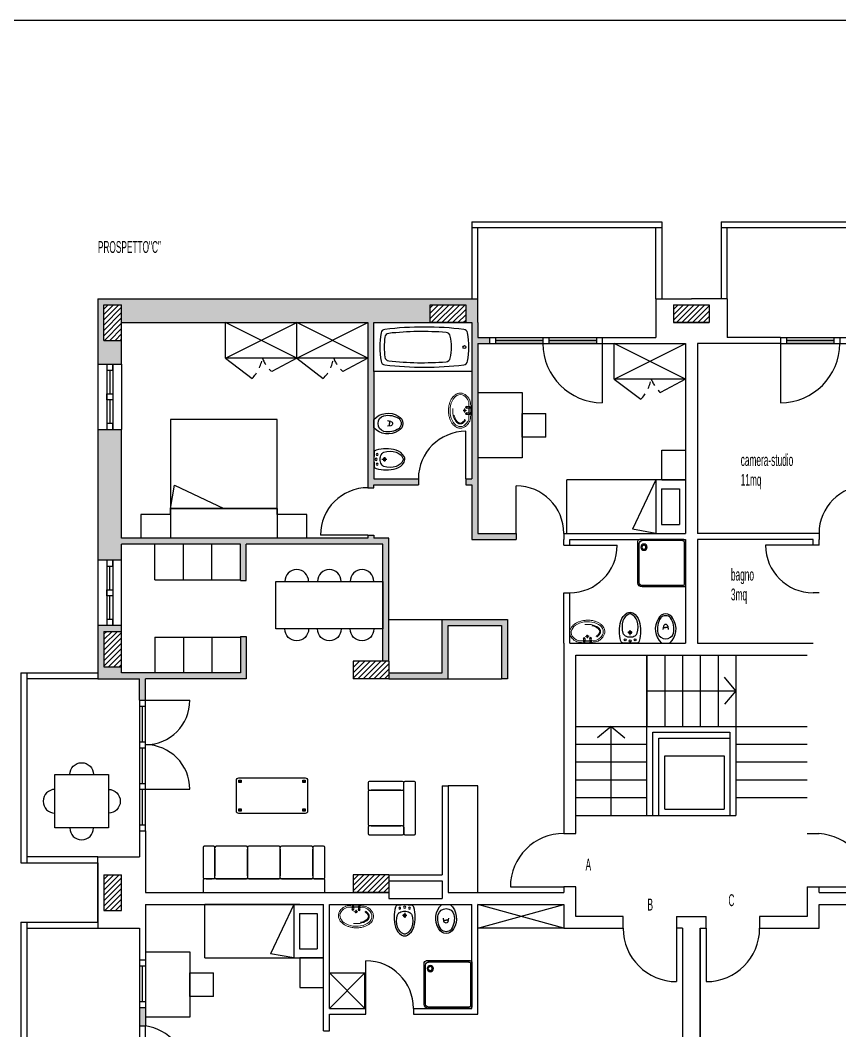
# Model space of a CAD drawing. Header units: millimetres. Extents: x 114 to 1075, y 58 to 426.
# Drawn here: x 169.17 to 182.98, y 98.73 to 115.75 of the extents above; entities that cross this region are included whole.
import ezdxf

# ---------------------------------------------------------------- set-up
doc = ezdxf.new("R2010")
doc.units = ezdxf.units.MM
doc.linetypes.add('ACAD_ISO02W100', pattern=[15, 12, -3])
doc.linetypes.add('HIDDEN', pattern=[0.375, 0.25, -0.125])
for name, color, linetype in [('ARREDO.', 2, 'Continuous'), ('ARREDO.-RefEdit0', 2, 'Continuous'), ('infissi', 7, 'Continuous'), ('pilastri', 1, 'Continuous'), ('PROGETTO', 7, 'Continuous'), ('prospetti', 7, 'Continuous')]:
    doc.layers.add(name, color=color, linetype=linetype)
doc.layers.add('MURI', color=7, linetype='Continuous', lineweight=30)
doc.styles.get("Standard").update_dxf_attribs({"font": 'arial.ttf', "width": 0.5})

# ---------------------------------------------------------------- blocks, each defined once
blk = doc.blocks.new('A$C07812850')
for p, q in [((0.203, 0.036), (0.259, 0.045)), ((0.228, 0.029), (0.228, 0)), ((0.203, -0.036), (0.259, -0.045)), ((0.228, -0.029), (0.228, 0))]:
    blk.add_line(p, q)
blk.add_lwpolyline([(0.079, -0.123, 0.368359), (0.49, -0.07), (0.49, 0), (0.49, 0.07, 0.368359), (0.079, 0.123, 0.296764), (0, 0, 0.296764)], format="xyb", close=True)
blk.add_lwpolyline([(0.079, -0.123, 0.368359), (0.49, -0.07), (0.49, 0), (0.49, 0.07, 0.368359), (0.079, 0.123, 0.296764), (0, 0, 0.296764)], format="xyb", close=True)
for centre, radius, start, end in [((0.145, 0.001), 0.115, 133.7667, 180.3337), ((0.254, -0.201), 0.341, 78.3056, 123.3656), ((0.214, -0.001), 0.0379, 106.0142, 179.0457), ((0.218, 0.029), 0.0102, 359.1504, 76.0256), ((0.282, 0.001), 0.138, 359.7229, 72.8727), ((0.145, -0.001), 0.115, 179.6663, 226.2333), ((0.254, 0.201), 0.341, 236.6344, 281.6944), ((0.214, 0.001), 0.0379, 180.9543, 253.9858), ((0.218, -0.029), 0.0102, 283.9744, 0.8496), ((0.282, -0.001), 0.138, 287.1273, 0.2771)]:
    blk.add_arc(centre, radius, start, end)
blk = doc.blocks.new('A$C06440E15')
at = {"lineweight": 5}
for p, q in [((0.203, 0.025), (0.163, 0.025)), ((0.265, 0.122), (0.332, 0.122)), ((0.298, 0.089), (0.298, 0.149)), ((0.4, 0.025), (0.428, 0.025))]:
    blk.add_line(p, q, dxfattribs=at)
for points in [[(0.147, 0.05), (0.233, 0.05)], [(0.24, 0.028), (0.233, 0.028), (0.233, 0.086), (0.235, 0.086)], [(0.255, 0.086), (0.259, 0.086), (0.259, 0.028), (0.253, 0.028)], [(0.259, 0.05), (0.338, 0.05)], [(0.345, 0.028), (0.338, 0.028), (0.338, 0.086), (0.34, 0.086)], [(0.36, 0.086), (0.364, 0.086), (0.364, 0.028), (0.358, 0.028)], [(0.364, 0.05), (0.444, 0.05)]]:
    blk.add_lwpolyline(points, dxfattribs=at)
for points in [[(0.24, 0.053), (0.253, 0.053), (0.253, 0.023), (0.24, 0.023)], [(0.345, 0.053), (0.358, 0.053), (0.358, 0.023), (0.345, 0.023)]]:
    blk.add_lwpolyline(points, close=True, dxfattribs=at)
for centre, radius in [((0.245, 0.089), 0.0108), ((0.298, 0.121), 0.0195), ((0.35, 0.089), 0.0108)]:
    blk.add_circle(centre, radius, dxfattribs=at)
for centre, radius, start, end in [((0.163, 0.126), 0.101, 243.3958, 270), ((0.302, 0.207), 0.207, 241.443, 298.557), ((0.246, 0.087), 0.0177, 317.1345, 225.2641), ((0.351, 0.087), 0.0177, 317.1345, 225.2641), ((0.428, 0.126), 0.101, 270, 296.6012)]:
    blk.add_arc(centre, radius, start, end, dxfattribs=at)
blk.add_ellipse((0.296, 0.195), major_axis=(-0.27, 0), ratio=0.641085, start_param=2.154405, end_param=7.270373, dxfattribs=at)
at = {"lineweight": 5, "extrusion": (0, -1e-16, -1)}
blk.add_ellipse((0.299, 0.017), major_axis=(-0.0526, 0), ratio=0.224043, dxfattribs=at)
at = {"lineweight": 5}
for points, knots in [([(0.473, 0.036), (0.475, 0.037), (0.477, 0.038), (0.496, 0.048), (0.512, 0.058), (0.536, 0.078), (0.545, 0.088), (0.562, 0.107), (0.569, 0.117), (0.578, 0.136), (0.582, 0.144), (0.587, 0.161), (0.589, 0.17), (0.591, 0.187), (0.591, 0.196), (0.59, 0.213), (0.589, 0.222), (0.584, 0.239), (0.581, 0.247), (0.574, 0.263), (0.569, 0.271), (0.559, 0.286), (0.553, 0.294), (0.54, 0.307), (0.533, 0.314), (0.51, 0.334), (0.492, 0.345), (0.456, 0.363), (0.439, 0.369), (0.404, 0.38), (0.386, 0.385), (0.348, 0.391), (0.329, 0.393), (0.29, 0.394), (0.271, 0.393), (0.233, 0.39), (0.214, 0.387), (0.177, 0.378), (0.16, 0.372), (0.126, 0.359), (0.111, 0.351), (0.082, 0.333), (0.068, 0.324), (0.047, 0.304), (0.039, 0.295), (0.025, 0.276), (0.019, 0.266), (0.01, 0.248), (0.007, 0.24), (0.003, 0.223), (0.001, 0.214), (0, 0.197), (0, 0.189), (0.002, 0.172), (0.003, 0.163), (0.008, 0.147), (0.012, 0.138), (0.02, 0.123), (0.024, 0.115), (0.035, 0.1), (0.041, 0.093), (0.054, 0.08), (0.061, 0.073), (0.083, 0.055), (0.1, 0.045), (0.118, 0.036)], [2.233946, 2.233946, 2.233946, 2.233946, 2.256118, 2.256118, 2.485463, 2.485463, 2.651256, 2.651256, 2.817049, 2.817049, 2.939754, 2.939754, 3.06246, 3.06246, 3.185165, 3.185165, 3.307871, 3.307871, 3.430576, 3.430576, 3.553282, 3.553282, 3.675987, 3.675987, 3.798693, 3.798693, 4.055849, 4.055849, 4.258192, 4.258192, 4.460534, 4.460534, 4.662877, 4.662877, 4.86522, 4.86522, 5.067563, 5.067563, 5.269906, 5.269906, 5.472249, 5.472249, 5.674592, 5.674592, 5.832606, 5.832606, 5.99062, 5.99062, 6.11149, 6.11149, 6.232361, 6.232361, 6.353231, 6.353231, 6.474101, 6.474101, 6.594971, 6.594971, 6.715842, 6.715842, 6.836712, 6.836712, 6.957582, 6.957582, 7.190813, 7.190813, 7.190813, 7.190813]), ([(0.33, 0.321), (0.326, 0.322), (0.323, 0.322), (0.307, 0.323), (0.294, 0.323), (0.269, 0.322), (0.257, 0.321), (0.232, 0.318), (0.221, 0.315), (0.198, 0.31), (0.187, 0.306), (0.166, 0.298), (0.156, 0.294), (0.137, 0.285), (0.129, 0.28), (0.114, 0.269), (0.107, 0.263), (0.097, 0.253), (0.093, 0.248), (0.086, 0.239), (0.083, 0.235), (0.078, 0.226), (0.076, 0.222), (0.073, 0.213), (0.072, 0.209), (0.071, 0.2), (0.071, 0.196), (0.071, 0.188), (0.072, 0.184), (0.074, 0.175), (0.075, 0.171), (0.079, 0.162), (0.081, 0.158), (0.087, 0.149), (0.091, 0.144), (0.099, 0.135), (0.103, 0.131), (0.113, 0.122), (0.119, 0.118), (0.128, 0.111), (0.132, 0.109), (0.136, 0.107)], [4.568564, 4.568564, 4.568564, 4.568564, 4.614838, 4.614838, 4.770312, 4.770312, 4.925787, 4.925787, 5.081261, 5.081261, 5.236736, 5.236736, 5.39221, 5.39221, 5.547685, 5.547685, 5.70316, 5.70316, 5.824954, 5.824954, 5.946748, 5.946748, 6.068542, 6.068542, 6.190337, 6.190337, 6.312131, 6.312131, 6.433925, 6.433925, 6.555719, 6.555719, 6.677514, 6.677514, 6.799308, 6.799308, 6.921102, 6.921102, 7.042896, 7.042896, 7.109827, 7.109827, 7.109827, 7.109827]), ([(0.217, 0.299), (0.216, 0.298), (0.214, 0.298), (0.203, 0.295), (0.193, 0.292), (0.175, 0.286), (0.167, 0.282), (0.153, 0.276), (0.147, 0.272), (0.137, 0.267), (0.133, 0.264), (0.126, 0.258), (0.122, 0.256), (0.114, 0.249), (0.11, 0.245), (0.103, 0.237), (0.101, 0.234), (0.096, 0.228), (0.094, 0.224), (0.091, 0.218), (0.09, 0.215), (0.088, 0.211), (0.088, 0.209), (0.087, 0.205), (0.087, 0.204), (0.086, 0.2), (0.086, 0.198), (0.086, 0.195), (0.086, 0.194), (0.086, 0.19), (0.086, 0.188), (0.087, 0.183), (0.088, 0.182), (0.089, 0.178), (0.09, 0.176), (0.092, 0.17), (0.094, 0.167), (0.098, 0.161), (0.1, 0.158), (0.104, 0.152), (0.107, 0.149), (0.113, 0.143), (0.116, 0.14), (0.123, 0.134), (0.127, 0.131), (0.136, 0.124), (0.142, 0.121), (0.149, 0.117), (0.15, 0.116), (0.151, 0.116)], [5.060674, 5.060674, 5.060674, 5.060674, 5.081456, 5.081456, 5.224699, 5.224699, 5.360745, 5.360745, 5.468504, 5.468504, 5.55379, 5.55379, 5.639077, 5.639077, 5.762652, 5.762652, 5.86456, 5.86456, 5.966467, 5.966467, 6.068374, 6.068374, 6.133144, 6.133144, 6.197913, 6.197913, 6.262683, 6.262683, 6.312162, 6.312162, 6.405308, 6.405308, 6.476407, 6.476407, 6.547506, 6.547506, 6.656966, 6.656966, 6.748953, 6.748953, 6.840941, 6.840941, 6.932929, 6.932929, 7.024917, 7.024917, 7.140489, 7.140489, 7.156981, 7.156981, 7.156981, 7.156981])]:
    blk.add_open_spline(points, degree=3, knots=knots, dxfattribs=at)
blk = doc.blocks.new('A$C32785CC1')
at = {"color": 7, "xscale": 1000, "yscale": 1000, "zscale": 1000, "rotation": 180}
blk.add_blockref('A$C06440E15', (288, 394), dxfattribs=at)
blk = doc.blocks.new('A$C3E70004C')
at = {"linetype": 'HIDDEN'}
for p, q in [((0.18, -0.038), (0.18, 0.035)), ((0.135, -0.003), (0.218, -0.003))]:
    blk.add_line(p, q, dxfattribs=at)
blk.add_lwpolyline([(0.51, 0.047, -0.14018), (0.521, 0, -0.143193), (0.51, -0.047, -0.19833), (0.373, -0.156, -0.131562), (0.037, -0.155, -0.292133), (0.003, -0.117, 0.024753), (0, 0, 0.024511), (0.003, 0.116, -0.292133), (0.037, 0.154, -0.13156), (0.373, 0.156, -0.19833)], format="xyb", close=True)
blk.add_lwpolyline([(0.51, 0.047, -0.14018), (0.521, 0, -0.143193), (0.51, -0.047, -0.19833), (0.373, -0.156, -0.131562), (0.037, -0.155, -0.292133), (0.003, -0.117, 0.024753), (0, 0, 0.024511), (0.003, 0.116, -0.292133), (0.037, 0.154, -0.13156), (0.373, 0.156, -0.19833)], format="xyb", close=True)
for centre, radius in [((0.039, -0.001), 0.018), ((0.056, 0.083), 0.016), ((0.18, -0.001), 0.023), ((0.056, -0.084), 0.016)]:
    blk.add_circle(centre, radius)
for centre, radius, start, end in [((0.266, 0.002), 0.161, 149.7902, 181.0409), ((0.194, 0.049), 0.075, 109.6061, 152.82), ((0.273, -0.242), 0.377, 73.9829, 106.0171), ((0.314, -0.067), 0.197, 26.5681, 71.5289), ((0.389, -0.007), 0.105, 3.5879, 15.2183), ((0.266, -0.004), 0.161, 178.9591, 210.2098), ((0.194, -0.05), 0.075, 207.18, 250.3939), ((0.273, 0.241), 0.377, 253.9829, 286.0171), ((0.314, 0.067), 0.197, 288.4711, 333.4319), ((0.389, 0.006), 0.105, 344.7817, 356.4121)]:
    blk.add_arc(centre, radius, start, end)
blk = doc.blocks.new('A$C3D2D55DD')
for p, q in [((0, 0.825), (1.65, 0.825)), ((0, 0), (0, 0.825)), ((1.65, 0.825), (1.65, 0)), ((1.65, 0), (0, 0))]:
    blk.add_line(p, q)
blk.add_circle((0.125, 0.412), 0.025)
for centre, radius, start, end in [((0.144, 0.637), 0.075, 97.4168, 169.587), ((0.8, -5.056), 5.806, 83.417, 96.583), ((1.456, 0.637), 0.075, 10.413, 82.5832), ((1.441, 0.412), 1.391, 170.13, 189.87), ((1.145, 0.412), 0.803, 166.6462, 193.3538), ((0.438, 0.585), 0.075, 94.6884, 170.2911), ((0.831, -4.611), 5.286, 83.8261, 94.3256), ((1.391, 0.57), 0.075, 7.5687, 83.308), ((0.103, 0.412), 1.372, 352.9953, 7.0047), ((0.159, 0.412), 1.391, 350.13, 9.87), ((0.144, 0.188), 0.075, 190.413, 262.5832), ((0.438, 0.24), 0.075, 189.7089, 265.3116), ((0.831, 5.436), 5.286, 265.6744, 276.1739), ((1.391, 0.255), 0.075, 276.692, 352.4313), ((1.456, 0.188), 0.075, 277.4168, 349.587), ((0.8, 5.881), 5.806, 263.417, 276.583)]:
    blk.add_arc(centre, radius, start, end)
blk = doc.blocks.new('A$C2663273E')
at = {"color": 7, "xscale": 999.9999999999997, "yscale": 999.9999999999997, "zscale": 999.9999999999997}
blk.add_blockref('A$C3D2D55DD', (-825, 0), dxfattribs=at)
blk = doc.blocks.new('A$Cc14486c3')
for points in [[(-0.474, 0, -1), (-0.074, 0)], [(-0.724, -0.25, 1), (-0.724, -0.65)], [(0.176, -0.25, -1), (0.176, -0.65)], [(-0.474, -0.9, 1), (-0.074, -0.9)]]:
    blk.add_lwpolyline(points, format="xyb")
blk.add_lwpolyline([(-0.724, -0.9), (-0.724, 0), (0.176, 0), (0.176, -0.9)], close=True)
blk = doc.blocks.new('A$Cdfb25192')
at = {"layer": 'ARREDO.-RefEdit0', "color": 2}
for p, q in [((0.371, 0), (-0.371, 0)), ((-0.371, 0), (-0.371, 0)), ((0.33, 0), (0.33, 0)), ((-0.401, -0.03), (-0.401, -0.73)), ((-0.379, -0.051), (-0.379, -0.734)), ((0.349, -0.021), (-0.349, -0.021)), ((0.379, -0.051), (0.379, -0.734)), ((0.401, -0.03), (0.401, -0.77)), ((-0.331, -0.78), (0.329, -0.78)), ((-0.331, -0.8), (0.369, -0.8))]:
    blk.add_line(p, q, dxfattribs=at)
for radius in [0.0527, 0.0335]:
    blk.add_circle((0.269, -0.7), radius, dxfattribs=at)
for centre, radius, start, end in [((-0.371, -0.03), 0.03, 89.8387, 180.9369), ((0.371, -0.03), 0.03, 359.0631, 90.1613), ((-0.349, -0.051), 0.03, 89.8387, 180.9369), ((0.349, -0.051), 0.03, 359.0631, 90.1613), ((-0.331, -0.73), 0.07, 180, 270), ((-0.332, -0.732), 0.0478, 177.3721, 271.0882), ((0.329, -0.73), 0.05, 270, 0), ((0.368, -0.768), 0.0325, 271.7833, 355.6914)]:
    blk.add_arc(centre, radius, start, end, dxfattribs=at)

msp = doc.modelspace()

# ---------------------------------------------------------------- hatches: boundary and pattern name
at = {"layer": 'MURI', "true_color": 0x939598, "transparency": 33554687}
h = msp.add_hatch(color=252, dxfattribs=at)
h.dxf.hatch_style = 1
h.paths.add_polyline_path([(171.275, 98.014), (171.175, 98.014), (171.175, 97.459), (170.875, 97.459), (170.875, 97.359), (171.7, 97.359), (173.275, 97.359), (173.275, 97.059), (173.875, 97.059), (174.375, 97.059), (174.375, 97.159), (174.375, 97.931), (174.275, 97.931), (174.275, 97.159), (173.375, 97.159), (173.375, 97.459), (171.275, 97.459)])
h.paths.add_polyline_path([(171.275, 99.126), (171.175, 99.126), (171.175, 98.813), (171.275, 98.813)])
h.paths.add_polyline_path([(176.075, 110.959), (176.675, 110.959), (176.675, 110.659), (176.775, 110.659), (176.875, 110.659), (176.875, 111.059), (170.475, 111.059), (170.475, 109.959), (170.875, 109.959), (170.875, 110.359), (170.575, 110.359), (170.575, 110.959), (170.875, 110.959), (170.875, 110.659), (175.025, 110.659), (175.025, 107.929), (175.025, 107.879), (175.125, 107.879), (175.125, 107.929), (175.875, 107.929), (175.875, 108.029), (175.125, 108.029), (175.125, 109.834), (175.125, 110.659), (176.075, 110.659)])
h.paths.add_polyline_path([(176.875, 110.309), (177.075, 110.309), (177.075, 110.409), (176.875, 110.409), (176.775, 110.409), (176.775, 109.834), (176.774, 109.202, -0.04834), (176.774, 109.162), (176.774, 108.029), (176.675, 108.029), (176.675, 107.929), (176.774, 107.929), (176.774, 107.009), (177.525, 107.009), (177.525, 107.109), (176.875, 107.109)])
h = msp.add_hatch(color=252, dxfattribs=at)
h.dxf.hatch_style = 1
h.paths.add_polyline_path([(176.875, 110.659), (176.775, 110.659), (176.775, 110.409), (176.875, 110.409)])
h = msp.add_hatch(color=252, dxfattribs=at)
h.dxf.hatch_style = 1
h.paths.add_polyline_path([(170.875, 108.859), (170.475, 108.859), (170.475, 106.659), (170.875, 106.659), (170.875, 106.929), (172.875, 106.929), (172.875, 106.314), (172.975, 106.314), (172.975, 106.929), (175.275, 106.929), (175.275, 104.959), (175.375, 104.959), (175.375, 107.029), (175.125, 107.029), (175.125, 107.079), (175.025, 107.079), (175.025, 107.029), (170.875, 107.029), (170.875, 107.159)])
h.paths.add_polyline_path([(172.975, 105.374), (172.875, 105.374), (172.875, 104.759), (170.875, 104.759), (170.875, 104.859), (170.575, 104.859), (170.575, 105.459), (170.875, 105.459), (170.875, 105.559), (170.475, 105.559), (170.475, 104.659), (171.175, 104.659), (171.175, 104.298), (171.275, 104.298), (171.275, 104.659), (172.975, 104.659)])
h.paths.add_polyline_path([(176.375, 105.559), (177.275, 105.559), (177.275, 104.659), (177.375, 104.659), (177.375, 105.659), (176.275, 105.659), (176.275, 104.759), (175.375, 104.759), (175.375, 104.659), (176.375, 104.659)])
at = {"layer": 'pilastri', "transparency": 33554687}
h = msp.add_hatch(dxfattribs=at)
h.set_pattern_fill('ANSI31', color=1, scale=0.02, angle=360)
h.set_pattern_definition([(45, (-2788.73739, -1652.34376), (-0.0449012806, 0.0449012806), [])])
h.paths.add_polyline_path([(176.075, 110.959), (176.075, 110.659), (176.675, 110.659), (176.675, 110.959)])
h.paths.add_polyline_path([(170.575, 110.359), (170.875, 110.359), (170.875, 110.959), (170.575, 110.959)])
h.paths.add_polyline_path([(180.175, 110.959), (180.175, 110.659), (180.775, 110.659), (180.775, 110.959)])
h.paths.add_polyline_path([(184.275, 110.659), (184.875, 110.659), (184.875, 110.959), (184.275, 110.959)])
h.paths.add_polyline_path([(170.575, 104.859), (170.875, 104.859), (170.875, 105.459), (170.575, 105.459)])
h.paths.add_polyline_path([(175.375, 104.659), (175.375, 104.959), (174.775, 104.959), (174.775, 104.659)])
h.paths.add_polyline_path([(190.075, 110.359), (190.375, 110.359), (190.375, 110.959), (190.075, 110.959)])
h.paths.add_polyline_path([(190.375, 105.459), (190.075, 105.459), (190.075, 104.859), (190.375, 104.859)])
h.paths.add_polyline_path([(185.475, 104.959), (185.475, 104.659), (186.075, 104.659), (186.075, 104.959)])
h.paths.add_polyline_path([(170.875, 101.359), (170.575, 101.359), (170.575, 100.759), (170.875, 100.759)])
h.paths.add_polyline_path([(190.075, 100.759), (190.375, 100.759), (190.375, 101.359), (190.075, 101.359)])
h.paths.add_polyline_path([(190.375, 97.259), (190.075, 97.259), (190.075, 96.659), (190.375, 96.659)])
h.paths.add_polyline_path([(184.375, 97.259), (184.075, 97.259), (184.075, 96.659), (184.375, 96.659)])
h.paths.add_polyline_path([(180.325, 96.659), (180.625, 96.659), (180.625, 97.259), (180.325, 97.259)])
h.paths.add_polyline_path([(176.875, 97.259), (176.575, 97.259), (176.575, 96.659), (176.875, 96.659)])
h.paths.add_polyline_path([(173.275, 97.059), (173.275, 96.759), (173.875, 96.759), (173.875, 97.059)])
h.paths.add_polyline_path([(170.575, 96.659), (170.875, 96.659), (170.875, 97.259), (170.575, 97.259)])
h.paths.add_polyline_path([(170.575, 91.159), (170.875, 91.159), (170.875, 91.759), (170.575, 91.759)])
h.paths.add_polyline_path([(176.875, 91.159), (176.875, 91.459), (176.275, 91.459), (176.275, 91.159)])
h.paths.add_polyline_path([(180.175, 91.459), (180.175, 91.159), (180.775, 91.159), (180.775, 91.459)])
h.paths.add_polyline_path([(184.075, 91.459), (184.075, 91.159), (184.675, 91.159), (184.675, 91.459)])
h.paths.add_polyline_path([(190.075, 91.159), (190.375, 91.159), (190.375, 91.759), (190.075, 91.759)])
h = msp.add_hatch(dxfattribs=at)
h.set_pattern_fill('ANSI31', color=1, scale=0.02, angle=360)
h.set_pattern_definition([(45, (-6.91138, 95.41449), (-0.04490128, 0.04490128), [])])
h.paths.add_polyline_path([(175.375, 101.359), (174.775, 101.359), (174.775, 101.059), (175.375, 101.059)])
h.paths.add_polyline_path([(186.175, 101.359), (185.575, 101.359), (185.575, 101.059), (186.175, 101.059)])

# ---------------------------------------------------------------- linework, layer by layer
at = {"layer": 'ARREDO.'}
for p, q in [((172.625, 110.059), (172.625, 110.659)), ((173.825, 110.059), (172.625, 110.659)), ((172.625, 110.059), (173.825, 110.659)), ((173.825, 110.059), (173.825, 110.659)), ((175.025, 110.059), (173.825, 110.659)), ((173.825, 110.059), (175.025, 110.659)), ((180.375, 109.709), (179.175, 110.309)), ((179.175, 109.709), (180.375, 110.309)), ((179.175, 109.709), (179.175, 110.309)), ((173.825, 110.059), (172.625, 110.059)), ((172.625, 110.059), (173.073, 109.72)), ((173.825, 110.059), (173.403, 109.834)), ((175.025, 110.059), (173.825, 110.059)), ((173.825, 110.059), (174.273, 109.72)), ((175.025, 110.059), (174.603, 109.834)), ((180.375, 109.709), (179.175, 109.709)), ((179.175, 109.709), (179.623, 109.37)), ((180.375, 109.709), (179.953, 109.484)), ((176.875, 109.481), (177.625, 109.481)), ((177.625, 109.481), (177.625, 108.381)), ((177.625, 109.131), (178.025, 109.131)), ((177.625, 108.731), (177.625, 109.131)), ((178.025, 108.731), (178.025, 109.131)), ((178.025, 108.731), (177.625, 108.731)), ((179.975, 108.009), (179.975, 108.509)), ((179.975, 108.509), (180.375, 108.509)), ((177.625, 108.381), (176.875, 108.381)), ((178.375, 107.109), (178.375, 108.009)), ((179.975, 108.009), (178.375, 108.009)), ((179.875, 108.009), (179.481, 107.18)), ((179.875, 108.009), (179.875, 107.109)), ((179.975, 108.009), (180.375, 108.009)), ((180.375, 108.009), (179.975, 108.009)), ((179.972, 107.859), (180.272, 107.859)), ((179.972, 107.859), (179.972, 107.259)), ((180.272, 107.859), (180.272, 107.259)), ((171.697, 107.429), (171.697, 107.029)), ((173.497, 107.429), (173.497, 107.029)), ((179.972, 107.259), (180.272, 107.259)), ((179.875, 107.109), (179.481, 107.18)), ((171.435, 106.329), (171.435, 106.929)), ((171.915, 106.329), (171.915, 106.929)), ((171.915, 106.329), (171.915, 106.929)), ((172.395, 106.329), (172.395, 106.929)), ((172.395, 106.329), (172.395, 106.929)), ((171.435, 106.329), (171.915, 106.329)), ((171.915, 106.329), (172.395, 106.329)), ((172.395, 106.329), (172.875, 106.329)), ((171.435, 105.359), (171.435, 104.759)), ((171.435, 105.359), (171.915, 105.359)), ((171.915, 105.359), (171.915, 104.759)), ((171.915, 105.359), (172.395, 105.359)), ((171.915, 105.359), (171.915, 104.759)), ((172.395, 105.359), (172.395, 104.759)), ((172.395, 105.359), (172.875, 105.359)), ((172.395, 105.359), (172.395, 104.759)), ((172.848, 102.951), (172.888, 102.911)), ((172.888, 102.951), (172.848, 102.911)), ((173.968, 102.951), (173.928, 102.911)), ((173.928, 102.951), (173.968, 102.911)), ((175.028, 102.912), (175.028, 102.802)), ((175.608, 102.932), (175.048, 102.932)), ((175.628, 102.052), (175.628, 102.912)), ((175.808, 102.932), (175.648, 102.932)), ((175.828, 102.052), (175.828, 102.912)), ((176.875, 102.859), (176.375, 102.859)), ((176.875, 101.059), (176.875, 102.859)), ((175.028, 102.762), (175.028, 102.202)), ((175.048, 102.782), (175.608, 102.782)), ((175.578, 102.782), (175.078, 102.782)), ((175.628, 102.202), (175.628, 102.762)), ((172.848, 102.471), (172.888, 102.431)), ((172.888, 102.471), (172.848, 102.431)), ((173.928, 102.471), (173.968, 102.431)), ((173.968, 102.471), (173.928, 102.431)), ((175.028, 102.162), (175.028, 102.052)), ((175.608, 102.182), (175.048, 102.182)), ((175.078, 102.182), (175.578, 102.182)), ((175.628, 102.162), (175.628, 102.052)), ((175.048, 102.032), (175.608, 102.032)), ((175.648, 102.032), (175.808, 102.032)), ((172.248, 101.819), (172.248, 101.309)), ((172.428, 101.839), (172.268, 101.839)), ((172.448, 101.309), (172.448, 101.819)), ((172.978, 101.839), (172.468, 101.839)), ((172.998, 101.819), (172.998, 101.309)), ((173.528, 101.839), (173.018, 101.839)), ((173.548, 101.309), (173.548, 101.819)), ((174.078, 101.839), (173.568, 101.839)), ((174.098, 101.819), (174.098, 101.309)), ((174.278, 101.839), (174.118, 101.839)), ((174.298, 101.309), (174.298, 101.819)), ((172.448, 101.789), (172.448, 101.339)), ((172.998, 101.339), (172.998, 101.789)), ((173.548, 101.789), (173.548, 101.339)), ((174.098, 101.339), (174.098, 101.789)), ((174.278, 101.289), (172.268, 101.289)), ((172.298, 101.289), (172.398, 101.289)), ((172.468, 101.289), (172.978, 101.289)), ((173.018, 101.289), (173.528, 101.289)), ((173.568, 101.289), (174.078, 101.289)), ((174.118, 101.289), (174.278, 101.289)), ((172.248, 101.269), (172.248, 101.059)), ((174.298, 101.059), (174.298, 101.269)), ((172.275, 99.959), (172.275, 100.859)), ((173.775, 100.859), (173.381, 100.03)), ((173.775, 100.859), (173.775, 99.959)), ((176.875, 100.459), (178.325, 100.859)), ((178.325, 100.459), (176.875, 100.859)), ((173.872, 100.709), (174.172, 100.709)), ((173.872, 100.709), (173.872, 100.109)), ((174.172, 100.709), (174.172, 100.109)), ((178.325, 100.459), (176.875, 100.459)), ((173.872, 100.109), (174.172, 100.109)), ((171.275, 100.06), (172.025, 100.06)), ((172.025, 100.06), (172.025, 98.96)), ((172.275, 99.959), (174.275, 99.959)), ((173.775, 99.959), (173.381, 100.03)), ((174.275, 99.959), (173.875, 99.959)), ((173.875, 99.959), (173.875, 99.459)), ((172.025, 99.71), (172.425, 99.71)), ((172.025, 99.31), (172.025, 99.71)), ((172.425, 99.31), (172.425, 99.71)), ((174.375, 99.709), (174.975, 99.709)), ((174.375, 99.109), (174.975, 99.709)), ((174.375, 99.709), (174.975, 99.109)), ((174.975, 99.109), (174.975, 99.709)), ((173.875, 99.459), (174.275, 99.459)), ((172.425, 99.31), (172.025, 99.31)), ((172.025, 98.96), (171.275, 98.96))]:
    msp.add_line(p, q, dxfattribs=at)
for points in [[(173.997, 107.029), (173.997, 107.429), (173.497, 107.429), (173.497, 107.529), (171.697, 107.529), (171.697, 107.429), (171.697, 107.529), (173.497, 107.529), (173.497, 107.429), (173.497, 109.029), (171.697, 109.029), (171.697, 107.529), (171.767, 107.923), (172.597, 107.529)], [(171.697, 107.429), (171.197, 107.429)], [(171.197, 107.429), (171.197, 107.029)]]:
    msp.add_lwpolyline(points, dxfattribs=at)
for points in [[(174.025, 106.299, 1), (173.625, 106.299)], [(174.575, 106.299, 1), (174.175, 106.299)], [(175.125, 106.299, 1), (174.725, 106.299)], [(174.025, 105.499, -1), (173.625, 105.499)], [(174.575, 105.499, -1), (174.175, 105.499)], [(175.125, 105.499, -1), (174.725, 105.499)]]:
    msp.add_lwpolyline(points, format="xyb", dxfattribs=at)
for points in [[(175.275, 106.299), (175.275, 105.499), (173.475, 105.499), (173.475, 106.299)], [(172.888, 102.951), (172.888, 102.911), (172.848, 102.911), (172.848, 102.951)], [(173.968, 102.951), (173.968, 102.911), (173.928, 102.911), (173.928, 102.951)], [(172.888, 102.471), (172.888, 102.431), (172.848, 102.431), (172.848, 102.471)], [(173.968, 102.471), (173.968, 102.431), (173.928, 102.431), (173.928, 102.471)]]:
    msp.add_lwpolyline(points, close=True, dxfattribs=at)
msp.add_lwpolyline([(174.008, 102.951), (174.008, 102.431, -0.414214), (173.968, 102.391), (172.848, 102.391, -0.414214), (172.808, 102.431), (172.808, 102.951, -0.414214), (172.848, 102.991), (173.968, 102.991, -0.414214)], format="xyb", close=True, dxfattribs=at)
at = {"layer": 'ARREDO.', "linetype": 'ACAD_ISO02W100', "ltscale": 0.01}
for centre, radius, start, end in [((172.621, 110.164), 0.634, 315.469, 350.442), ((173.77, 110.251), 0.556, 200.2081, 228.6841), ((173.821, 110.164), 0.634, 315.469, 350.442), ((174.97, 110.251), 0.556, 200.2081, 228.6841), ((179.171, 109.814), 0.634, 315.469, 350.442), ((180.32, 109.901), 0.556, 200.2081, 228.6841)]:
    msp.add_arc(centre, radius, start, end, dxfattribs=at)
at = {"layer": 'ARREDO.'}
for centre, start, end in [((175.048, 102.912), 90, 180), ((175.608, 102.912), 0, 90), ((175.648, 102.912), 90, 180), ((175.808, 102.912), 0, 90), ((175.048, 102.802), 180, 270), ((175.048, 102.762), 90, 180), ((175.608, 102.802), 270, 0), ((175.608, 102.762), 0, 90), ((175.048, 102.202), 180, 270), ((175.048, 102.162), 90, 180), ((175.608, 102.202), 270, 0), ((175.608, 102.162), 0, 90), ((175.048, 102.052), 180, 270), ((175.608, 102.052), 270, 0), ((175.648, 102.052), 180, 270), ((175.808, 102.052), 270, 0), ((172.268, 101.819), 90, 180), ((172.428, 101.819), 0, 90), ((172.468, 101.819), 90, 180), ((172.978, 101.819), 0, 90), ((173.018, 101.819), 90, 180), ((173.528, 101.819), 0, 90), ((173.568, 101.819), 90, 180), ((174.078, 101.819), 0, 90), ((174.118, 101.819), 90, 180), ((174.278, 101.819), 0, 90), ((172.268, 101.309), 180, 270), ((172.268, 101.269), 90, 180), ((172.428, 101.309), 270, 0), ((172.468, 101.309), 180, 270), ((172.978, 101.309), 270, 0), ((173.018, 101.309), 180, 270), ((173.528, 101.309), 270, 0), ((173.568, 101.309), 180, 270), ((174.078, 101.309), 270, 0), ((174.118, 101.309), 180, 270), ((174.278, 101.309), 270, 0), ((174.278, 101.269), 0, 90)]:
    msp.add_arc(centre, 0.02, start, end, dxfattribs=at)
at = {"layer": 'infissi'}
for p, q in [((177.075, 110.409), (178.974, 110.409)), ((177.075, 110.309), (178.974, 110.309)), ((177.175, 110.409), (177.175, 110.309)), ((177.175, 110.409), (177.974, 110.409)), ((177.974, 110.309), (177.175, 110.309)), ((177.176, 110.359), (177.974, 110.359)), ((177.974, 110.359), (177.176, 110.359)), ((177.974, 110.409), (177.974, 110.309)), ((178.074, 110.409), (178.074, 110.309)), ((178.074, 110.409), (178.874, 110.409)), ((178.874, 110.309), (178.074, 110.309)), ((178.874, 110.359), (178.076, 110.359)), ((178.874, 110.409), (178.874, 110.309)), ((178.974, 110.309), (178.974, 109.309)), ((181.975, 110.409), (183.874, 110.409)), ((181.975, 110.309), (183.874, 110.309)), ((181.975, 110.309), (181.975, 109.309)), ((182.075, 110.409), (182.075, 110.309)), ((182.075, 110.409), (182.874, 110.409)), ((182.874, 110.359), (182.075, 110.359)), ((182.874, 110.309), (182.075, 110.309)), ((182.076, 110.359), (182.874, 110.359)), ((182.874, 110.409), (182.874, 110.309)), ((182.974, 110.409), (182.974, 110.309)), ((170.475, 109.959), (170.475, 108.859)), ((170.625, 109.959), (170.625, 109.859)), ((170.625, 109.959), (170.625, 108.859)), ((170.625, 109.859), (170.725, 109.859)), ((170.675, 109.859), (170.675, 109.459)), ((170.725, 109.859), (170.725, 109.959)), ((170.725, 109.959), (170.725, 108.859)), ((170.875, 109.959), (170.875, 108.859)), ((170.625, 109.359), (170.625, 109.459)), ((170.625, 109.459), (170.725, 109.459)), ((170.725, 109.459), (170.725, 109.359)), ((170.725, 109.359), (170.625, 109.359)), ((170.675, 109.359), (170.675, 108.959)), ((170.625, 108.959), (170.625, 108.859)), ((170.725, 108.959), (170.625, 108.959)), ((170.725, 108.859), (170.725, 108.959)), ((170.625, 108.859), (170.725, 108.859)), ((176.675, 108.029), (176.675, 108.829)), ((177.525, 107.109), (177.525, 107.909)), ((175.025, 107.079), (174.225, 107.079)), ((178.425, 106.909), (179.225, 106.909)), ((182.525, 106.909), (181.725, 106.909)), ((170.475, 106.659), (170.475, 105.559)), ((170.625, 106.659), (170.625, 106.559)), ((170.625, 106.659), (170.625, 105.559)), ((170.625, 106.559), (170.725, 106.559)), ((170.675, 106.159), (170.675, 106.559)), ((170.725, 106.559), (170.725, 106.659)), ((170.725, 106.659), (170.725, 105.559)), ((170.875, 105.559), (170.875, 106.659)), ((170.625, 106.059), (170.625, 106.159)), ((170.625, 106.159), (170.725, 106.159)), ((170.725, 106.059), (170.625, 106.059)), ((170.675, 105.659), (170.675, 106.059)), ((170.725, 106.159), (170.725, 106.059)), ((170.625, 105.659), (170.625, 105.559)), ((170.725, 105.659), (170.625, 105.659)), ((170.725, 105.559), (170.725, 105.659)), ((171.175, 104.298), (171.275, 104.298)), ((171.175, 104.298), (171.175, 102.099)), ((171.175, 104.198), (171.275, 104.198)), ((171.225, 103.598), (171.225, 104.198)), ((171.275, 102.099), (171.275, 104.298)), ((171.275, 104.298), (172.024, 104.298)), ((171.175, 103.598), (171.275, 103.598)), ((171.175, 103.498), (171.275, 103.498)), ((171.225, 102.899), (171.225, 103.498)), ((171.175, 102.899), (171.275, 102.899)), ((171.175, 102.799), (171.275, 102.799)), ((171.225, 102.199), (171.225, 102.799)), ((171.275, 102.799), (172.024, 102.799)), ((171.175, 102.199), (171.275, 102.199)), ((177.425, 101.155), (178.325, 101.155)), ((182.625, 101.154), (183.521, 101.154)), ((180.225, 100.459), (180.225, 99.559)), ((180.725, 100.459), (180.725, 99.559)), ((171.175, 99.926), (171.175, 99.126)), ((171.275, 99.926), (171.275, 99.126)), ((171.175, 99.826), (171.275, 99.826)), ((171.225, 99.226), (171.225, 99.826)), ((174.992, 99.109), (174.992, 99.909)), ((171.175, 99.226), (171.275, 99.226)), ((171.175, 98.813), (171.175, 98.014)), ((171.275, 98.014), (171.275, 98.813))]:
    msp.add_line(p, q, dxfattribs=at)
for centre, radius, start, end in [((178.974, 110.309), 1, 180, 270), ((181.975, 110.309), 1, 270, 360), ((176.675, 108.029), 0.8, 90, 180), ((175.025, 107.079), 0.8, 90, 180), ((177.525, 107.109), 0.8, 0, 90), ((183.425, 107.109), 0.8, 90, 180), ((178.425, 106.909), 0.8, 270, 0), ((182.525, 106.909), 0.8, 180, 270), ((171.275, 104.298), 0.75, 270, 0), ((171.275, 102.799), 0.75, 0, 90), ((178.325, 101.155), 0.9, 90, 180), ((182.539, 101.072), 0.986, 4.7732, 85.0106), ((180.225, 100.459), 0.9, 180, 270), ((180.725, 100.459), 0.9, 270, 0), ((174.992, 99.109), 0.8, 0, 90), ((171.161, 98.008), 0.813, 0.396, 81.9732)]:
    msp.add_arc(centre, radius, start, end, dxfattribs=at)
at = {"layer": 'MURI'}
for p, q in [((170.475, 111.059), (176.875, 111.059)), ((170.475, 111.059), (170.475, 109.959)), ((176.875, 110.659), (176.875, 111.059)), ((179.875, 111.059), (180.475, 111.059)), ((179.875, 111.059), (179.875, 110.409)), ((181.075, 111.059), (180.475, 111.059)), ((181.075, 111.059), (181.075, 110.409)), ((170.575, 110.359), (170.575, 110.959)), ((170.575, 110.959), (170.875, 110.959)), ((170.875, 109.959), (170.875, 110.959)), ((170.875, 110.659), (175.025, 110.659)), ((175.025, 110.659), (175.025, 107.929)), ((176.875, 110.659), (176.875, 110.409)), ((170.575, 110.359), (170.875, 110.359)), ((176.875, 110.409), (177.075, 110.409)), ((176.875, 110.309), (176.875, 107.109)), ((176.875, 110.309), (177.075, 110.309)), ((177.075, 110.409), (177.075, 110.309)), ((178.974, 110.409), (178.974, 110.309)), ((178.974, 110.409), (179.875, 110.409)), ((178.974, 110.309), (180.375, 110.309)), ((180.375, 110.309), (180.375, 107.109)), ((180.575, 110.309), (180.575, 107.109)), ((181.975, 110.309), (180.575, 110.309)), ((181.975, 110.409), (181.075, 110.409)), ((181.975, 110.409), (181.975, 110.309)), ((170.475, 109.959), (170.875, 109.959)), ((175.125, 109.834), (175.125, 108.029)), ((176.775, 109.834), (176.774, 108.029)), ((170.475, 108.859), (170.475, 106.659)), ((170.475, 108.859), (170.875, 108.859)), ((170.875, 107.159), (170.875, 108.859)), ((175.025, 107.929), (175.025, 107.879)), ((175.125, 108.029), (175.875, 108.029)), ((175.125, 107.929), (175.875, 107.929)), ((175.125, 107.879), (175.125, 107.929)), ((175.875, 108.029), (175.875, 107.929)), ((176.675, 108.029), (176.774, 108.029)), ((176.675, 108.029), (176.675, 107.929)), ((176.675, 107.929), (176.774, 107.929)), ((176.774, 107.929), (176.774, 107.009)), ((180.375, 108.009), (180.375, 107.109)), ((175.025, 107.879), (175.125, 107.879)), ((170.875, 107.029), (170.875, 107.159)), ((175.025, 107.079), (175.025, 107.029)), ((175.025, 107.079), (175.125, 107.079)), ((175.125, 107.079), (175.125, 107.029)), ((176.875, 107.109), (177.525, 107.109)), ((177.525, 107.109), (177.525, 107.009)), ((178.324, 107.109), (180.375, 107.109)), ((178.324, 107.109), (178.325, 107.009)), ((182.625, 107.109), (180.575, 107.109)), ((182.374, 107.109), (180.575, 107.109)), ((182.625, 107.109), (182.625, 107.009)), ((175.025, 107.029), (170.875, 107.029)), ((170.875, 106.659), (170.875, 106.929)), ((172.875, 106.929), (170.875, 106.929)), ((172.875, 106.329), (172.875, 106.929)), ((175.275, 106.929), (172.975, 106.929)), ((172.975, 106.314), (172.975, 106.929)), ((175.375, 107.029), (175.125, 107.029)), ((175.275, 104.959), (175.275, 106.929)), ((175.375, 104.959), (175.375, 107.029)), ((176.775, 107.009), (177.525, 107.009)), ((178.325, 106.909), (178.325, 107.009)), ((178.325, 106.909), (178.425, 106.909)), ((178.425, 107.009), (180.375, 107.009)), ((178.425, 106.909), (178.425, 107.009)), ((180.375, 107.009), (180.375, 105.259)), ((180.575, 107.009), (180.575, 105.259)), ((182.525, 107.009), (180.575, 107.009)), ((182.525, 106.909), (182.525, 107.009)), ((182.625, 106.909), (182.525, 106.909)), ((182.625, 106.909), (182.625, 107.009)), ((170.875, 106.659), (170.475, 106.659)), ((172.875, 106.314), (172.975, 106.314)), ((178.325, 106.109), (178.425, 106.109)), ((178.325, 105.259), (178.325, 106.109)), ((178.425, 105.259), (178.425, 106.109)), ((182.625, 106.109), (182.525, 106.109)), ((170.475, 105.559), (170.475, 104.659)), ((170.875, 105.559), (170.475, 105.559)), ((170.875, 104.759), (170.875, 105.559)), ((175.375, 105.659), (176.275, 105.659)), ((176.275, 104.759), (176.275, 105.659)), ((176.275, 105.659), (177.375, 105.659)), ((176.375, 104.659), (176.375, 105.559)), ((176.375, 105.559), (177.275, 105.559)), ((177.275, 105.559), (177.275, 104.659)), ((177.375, 105.659), (177.375, 104.659)), ((170.575, 105.459), (170.875, 105.459)), ((170.575, 105.459), (170.575, 104.859)), ((172.875, 105.374), (172.875, 104.759)), ((172.875, 105.374), (172.975, 105.374)), ((172.975, 105.374), (172.975, 104.659)), ((178.325, 105.259), (178.325, 102.055)), ((178.425, 105.259), (180.375, 105.259)), ((179.025, 105.259), (179.49, 105.259)), ((180.575, 105.259), (182.525, 105.259)), ((178.525, 102.055), (178.525, 105.059)), ((178.525, 105.059), (182.425, 105.059)), ((170.575, 104.859), (170.875, 104.859)), ((174.775, 104.959), (174.775, 104.659)), ((175.375, 104.959), (174.775, 104.959)), ((175.375, 104.959), (175.375, 104.659)), ((169.175, 104.759), (169.175, 101.559)), ((169.175, 104.759), (170.475, 104.759)), ((169.275, 104.759), (169.275, 101.559)), ((172.875, 104.759), (170.875, 104.759)), ((175.375, 104.759), (176.275, 104.759)), ((170.475, 104.659), (169.275, 104.659)), ((170.475, 104.659), (171.175, 104.659)), ((171.175, 104.298), (171.175, 104.659)), ((172.975, 104.659), (171.275, 104.659)), ((171.275, 104.298), (171.275, 104.659)), ((175.375, 104.659), (174.775, 104.659)), ((175.375, 104.659), (176.375, 104.659)), ((176.375, 104.659), (177.275, 104.659)), ((177.375, 104.659), (177.275, 104.659)), ((171.175, 104.298), (171.275, 104.298)), ((176.275, 102.859), (176.275, 101.359)), ((176.275, 102.859), (176.375, 102.859)), ((176.375, 102.859), (176.375, 101.059)), ((171.175, 102.099), (171.175, 101.659)), ((171.175, 102.099), (171.275, 102.099)), ((171.275, 102.099), (171.275, 101.059)), ((178.325, 102.055), (178.525, 102.055)), ((182.425, 102.055), (182.625, 102.055)), ((170.475, 101.659), (169.275, 101.659)), ((170.475, 101.659), (171.175, 101.659)), ((170.475, 100.559), (170.475, 101.659)), ((169.175, 101.559), (170.475, 101.559)), ((170.575, 101.359), (170.875, 101.359)), ((170.575, 101.359), (170.575, 100.759)), ((170.875, 100.759), (170.875, 101.359)), ((174.775, 101.359), (174.775, 101.059)), ((175.375, 101.359), (175.375, 100.959)), ((175.375, 101.359), (176.275, 101.359)), ((175.375, 101.259), (176.275, 101.259)), ((176.275, 101.259), (176.275, 100.959)), ((176.275, 101.259), (176.275, 101.059)), ((178.325, 101.155), (178.325, 101.059)), ((178.525, 101.155), (178.325, 101.155)), ((178.525, 100.659), (178.525, 101.155)), ((182.425, 101.154), (182.425, 100.659)), ((182.425, 101.154), (182.625, 101.154)), ((182.625, 101.059), (182.625, 101.154)), ((171.275, 101.059), (175.375, 101.059)), ((175.375, 100.959), (176.275, 100.959)), ((176.375, 101.059), (178.325, 101.059)), ((176.375, 101.059), (176.875, 101.059)), ((178.525, 100.659), (178.525, 101.059)), ((182.425, 101.059), (182.425, 100.659)), ((182.625, 101.059), (184.575, 101.059)), ((171.275, 100.859), (174.275, 100.859)), ((171.275, 100.859), (171.275, 99.926)), ((173.875, 100.859), (172.275, 100.859)), ((174.275, 99.009), (174.275, 100.859)), ((174.375, 100.859), (176.775, 100.859)), ((174.375, 99.109), (174.375, 100.859)), ((175.425, 100.859), (176.775, 100.859)), ((176.775, 99.109), (176.775, 100.859)), ((176.875, 100.859), (178.325, 100.859)), ((176.875, 99.009), (176.875, 100.859)), ((178.325, 100.859), (178.325, 100.459)), ((182.625, 100.459), (182.625, 100.859)), ((182.625, 100.859), (184.075, 100.859)), ((179.325, 100.659), (178.525, 100.659)), ((179.325, 100.459), (179.325, 100.659)), ((180.225, 100.659), (180.225, 100.459)), ((180.725, 100.459), (180.725, 100.658)), ((181.625, 100.659), (181.625, 100.459)), ((182.425, 100.659), (181.625, 100.659)), ((169.175, 100.559), (169.175, 97.359)), ((169.175, 100.559), (170.475, 100.559)), ((169.275, 100.559), (169.275, 97.359)), ((169.275, 100.459), (170.475, 100.459)), ((170.475, 100.559), (170.475, 100.459)), ((170.475, 100.459), (171.175, 100.459)), ((171.175, 100.459), (171.175, 99.926)), ((178.325, 100.459), (179.325, 100.459)), ((180.325, 100.459), (180.225, 100.459)), ((180.325, 100.459), (180.325, 97.959)), ((180.625, 97.959), (180.625, 100.459)), ((180.625, 100.459), (180.725, 100.459)), ((180.625, 100.459), (180.625, 97.959)), ((181.625, 100.459), (182.625, 100.459)), ((171.175, 99.926), (171.275, 99.926)), ((171.175, 99.126), (171.175, 98.813)), ((171.175, 99.126), (171.275, 99.126)), ((171.275, 99.126), (171.275, 98.813)), ((174.375, 99.109), (174.992, 99.109)), ((174.992, 99.009), (174.992, 99.109)), ((175.792, 99.109), (176.775, 99.109)), ((175.792, 99.109), (175.792, 99.009)), ((174.275, 98.731), (174.275, 99.009)), ((174.375, 99.009), (174.992, 99.009)), ((174.375, 98.731), (174.375, 99.009)), ((175.792, 99.009), (176.875, 99.009)), ((171.175, 98.813), (171.275, 98.813)), ((174.275, 98.731), (174.375, 98.731))]:
    msp.add_line(p, q, dxfattribs=at)
msp.add_lwpolyline([(180.225, 100.659), (180.725, 100.658)], dxfattribs=at)
at = {"layer": 'pilastri'}
for p, q in [((176.775, 112.359), (179.975, 112.359)), ((176.775, 112.359), (176.775, 111.059)), ((176.775, 112.359), (176.775, 111.059)), ((179.975, 112.359), (179.975, 111.059)), ((180.975, 112.359), (184.175, 112.359)), ((180.975, 112.359), (180.975, 111.059)), ((176.775, 112.259), (179.975, 112.259)), ((180.975, 112.259), (184.175, 112.259)), ((170.875, 110.359), (170.875, 110.959)), ((176.075, 110.659), (176.075, 110.959)), ((176.075, 110.959), (176.675, 110.959)), ((176.675, 110.959), (176.675, 110.659)), ((180.175, 110.959), (180.175, 110.659)), ((180.175, 110.959), (180.775, 110.959)), ((180.775, 110.959), (180.775, 110.659)), ((175.125, 110.659), (176.775, 110.659)), ((176.675, 110.659), (176.075, 110.659)), ((180.775, 110.659), (180.175, 110.659)), ((180.175, 110.659), (180.775, 110.659)), ((172.875, 106.314), (172.875, 106.329)), ((170.875, 104.859), (170.875, 105.459)), ((178.525, 102.055), (178.525, 105.059)), ((178.525, 105.059), (179.725, 105.059)), ((178.575, 105.059), (182.375, 105.059)), ((179.725, 105.059), (179.725, 103.859)), ((179.725, 105.059), (181.225, 105.059)), ((179.725, 102.359), (179.725, 105.059)), ((180.025, 105.059), (180.025, 103.859)), ((180.325, 105.059), (180.325, 103.859)), ((180.625, 105.059), (180.625, 103.859)), ((180.925, 105.059), (180.925, 103.859)), ((181.225, 105.059), (181.225, 103.859)), ((181.225, 105.059), (181.225, 102.359)), ((172.975, 104.759), (172.975, 104.659)), ((181.225, 104.459), (181.031, 104.688)), ((179.725, 104.459), (181.225, 104.459)), ((181.225, 104.459), (181.031, 104.23)), ((178.525, 103.859), (179.725, 103.859)), ((179.125, 103.859), (178.895, 103.666)), ((179.125, 102.359), (179.125, 103.859)), ((179.125, 103.859), (179.354, 103.666)), ((179.725, 103.859), (181.225, 103.859)), ((181.225, 103.859), (182.425, 103.859)), ((179.825, 103.759), (181.125, 103.759)), ((179.825, 102.359), (179.825, 103.759)), ((181.125, 103.759), (181.125, 102.359)), ((178.525, 103.559), (179.725, 103.559)), ((179.925, 103.659), (181.125, 103.659)), ((179.925, 102.359), (179.925, 103.659)), ((181.225, 103.559), (182.425, 103.559)), ((180.025, 102.463), (180.025, 103.363)), ((180.025, 103.363), (181.025, 103.363)), ((181.025, 103.363), (181.025, 102.463)), ((178.525, 103.259), (179.725, 103.259)), ((181.225, 103.259), (182.425, 103.259)), ((178.525, 102.959), (179.725, 102.959)), ((181.225, 102.959), (182.425, 102.959)), ((178.525, 102.659), (179.725, 102.659)), ((181.225, 102.659), (182.425, 102.659)), ((178.525, 102.359), (179.725, 102.359)), ((179.725, 102.359), (181.225, 102.359)), ((180.025, 102.463), (181.025, 102.463)), ((170.475, 101.559), (170.475, 100.559)), ((170.875, 100.759), (170.875, 101.359)), ((174.775, 101.359), (174.775, 101.059)), ((175.375, 101.359), (174.775, 101.359)), ((175.375, 101.059), (174.775, 101.059)), ((170.575, 100.759), (170.875, 100.759))]:
    msp.add_line(p, q, dxfattribs=at)
at = {"layer": 'pilastri', "color": 252, "true_color": 0x939598}
for p, q in [((178.076, 110.359), (178.874, 110.359)), ((181.225, 105.059), (182.425, 105.059)), ((176.775, 99.109), (176.775, 100.859))]:
    msp.add_line(p, q, dxfattribs=at)
at = {"layer": 'PROGETTO'}
for p, q in [((114.281, 115.753), (255.975, 115.753)), ((176.875, 111.059), (176.875, 112.259)), ((179.875, 111.059), (179.875, 112.259)), ((181.075, 111.059), (181.075, 112.259)), ((180.375, 108.009), (180.375, 107.109))]:
    msp.add_line(p, q, dxfattribs=at)

# ---------------------------------------------------------------- block references
at = {"layer": 'ARREDO.', "yscale": 0.001, "zscale": 0.001}
for name, p, xscale, rotation in [('A$C2663273E', (175.95, 110.659), 0.001, 180), ('A$C32785CC1', (176.382, 109.169), 0.001, 270), ('A$C32785CC1', (178.72, 105.647), -0.001, 182.2732497762491), ('A$C32785CC1', (174.823, 100.465), 0.001, 357.726750223751)]:
    msp.add_blockref(name, p, dxfattribs=dict(at, xscale=xscale, rotation=rotation))
at = {"layer": 'ARREDO.', "xscale": -1}
msp.add_blockref('A$C07812850', (175.615, 108.959), dxfattribs=at)
for name, p, rotation in [('A$C3E70004C', (175.125, 108.356), 180), ('A$Cdfb25192', (180.375, 106.608), 270), ('A$C3E70004C', (175.643, 100.852), 90), ('A$C07812850', (176.342, 100.369), 270), ('A$Cdfb25192', (176.775, 99.51), 270)]:
    msp.add_blockref(name, p, dxfattribs=dict(at, rotation=rotation))
at = {"layer": 'ARREDO.'}
for name, p, rotation in [('A$C3E70004C', (179.441, 105.259), 89.99999999999999), ('A$C07812850', (180.041, 105.752), 270)]:
    msp.add_blockref(name, p, dxfattribs=dict(at, rotation=rotation))
msp.add_blockref('A$Cc14486c3', (170.476, 103.047), dxfattribs=at)

# ---------------------------------------------------------------- texts
at = {"layer": 'PROGETTO', "char_height": 0.2, "width": 0.49026, "attachment_point": 1}
for s, insert in [('A', (178.692, 101.631)), ('B', (179.735, 100.957)), ('C', (181.099, 101.031))]:
    msp.add_mtext(s, dxfattribs=dict(at, insert=insert))
at = {"layer": 'prospetti', "char_height": 0.2, "attachment_point": 1}
for s, insert in [('PROSPETTO"C"', (170.475, 112.033)), ('camera-studio\\P11mq', (181.306, 108.445)), ('bagno\\P3mq', (181.141, 106.514))]:
    msp.add_mtext_dynamic_manual_height_columns(s, width=5.41006, gutter_width=12.5, heights=[0], dxfattribs=dict(at, insert=insert))

doc.saveas('drawing.dxf')
